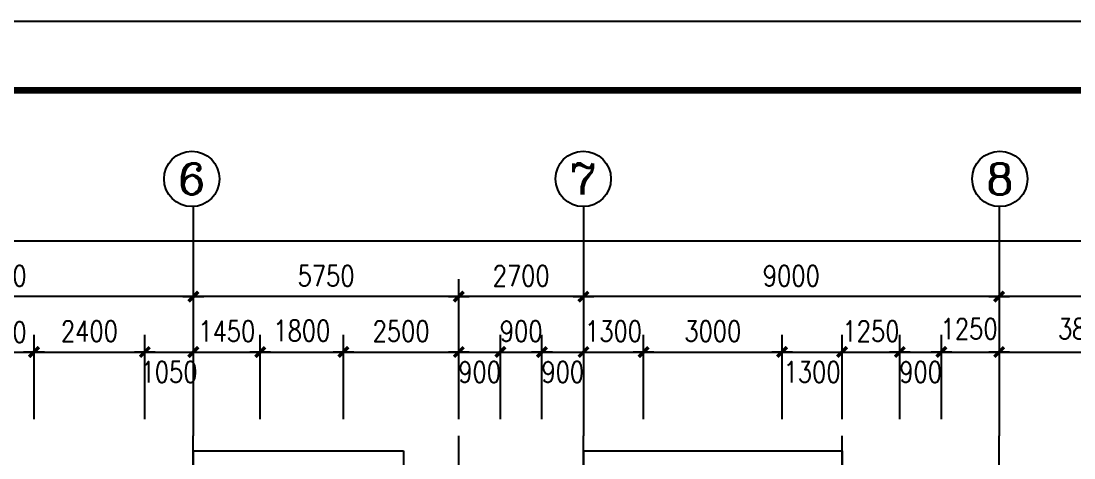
# Model space of a CAD drawing. Extents: x -55219 to 470149, y 494712 to 780039.
# Drawn here: x 1023 to 23823, y 770577 to 780039 of the extents above; entities that cross this region are included whole.
import ezdxf
from ezdxf.enums import TextEntityAlignment as Align

# ---------------------------------------------------------------- set-up
doc = ezdxf.new("R2010")
doc.units = 0
doc.header["$LTSCALE"] = 1500
doc.header["$MEASUREMENT"] = 0
doc.linetypes.add('DOTE', pattern=[2.42, 2, -0.2, 0.02, -0.2])
doc.layers.get('0').update_dxf_attribs({"linetype": 'CONTINUOUS'})
doc.layers.get('DEFPOINTS').update_dxf_attribs({"linetype": 'CONTINUOUS'})
for name, color, linetype in [('AXIS', 3, 'CONTINUOUS'), ('AXIS_TEXT', 7, 'CONTINUOUS'), ('DOTE', 1, 'DOTE'), ('PUB_DIM', 3, 'CONTINUOUS'), ('PUB_TITLE', 4, 'CONTINUOUS'), ('WINDOW', 2, 'CONTINUOUS')]:
    doc.layers.add(name, color=color, linetype=linetype)
doc.styles.add('COMPLEX', font='COMPLEX')
doc.styles.add('DIM_FONT', font='SIMPLEX.shx', dxfattribs={"width": 0.8})
doc.dimstyles.new('AXIS150', dxfattribs={"dimscale": 1.5, "dimtxt": 300, "dimasz": 1, "dimexe": 250, "dimexo": 300, "dimgap": 150, "dimtad": 1, "dimdec": 0, "dimzin": 0, "dimdsep": 46, "dimtxsty": 'DIM_FONT', "dimblk": '_DIMX', "dimcen": 0.09, "dimse1": 1, "dimse2": 1, "dimclrt": 7, "dimadec": 0, "dimazin": 0, "dimtfac": 1, "dimtdec": 0, "dimtix": 1, "dimtmove": 2, "dimatfit": 3, "dimldrblk": '_DIMX', "dimfxl": 1, "dimtolj": 1, "dimtzin": 0, "dimarcsym": 0})
doc.dimstyles.new('DIMA150', dxfattribs={"dimscale": 1.5, "dimtxt": 300, "dimasz": 1, "dimexe": 250, "dimexo": 300, "dimgap": 150, "dimtad": 1, "dimdec": 0, "dimzin": 0, "dimdsep": 46, "dimtxsty": 'DIM_FONT', "dimblk": '_DIMX', "dimcen": 0.09, "dimse1": 1, "dimclrt": 7, "dimadec": 0, "dimazin": 0, "dimtfac": 1, "dimtdec": 0, "dimtix": 1, "dimtmove": 2, "dimatfit": 3, "dimldrblk": '_DIMX', "dimfxl": 1, "dimtolj": 1, "dimtzin": 0, "dimarcsym": 0})
doc.dimstyles.new('DIMB150', dxfattribs={"dimscale": 1.5, "dimtxt": 300, "dimasz": 1, "dimexe": 250, "dimexo": 300, "dimgap": 150, "dimtad": 1, "dimdec": 0, "dimzin": 0, "dimdsep": 46, "dimtxsty": 'DIM_FONT', "dimblk": '_DIMX', "dimcen": 0.09, "dimse2": 1, "dimclrt": 7, "dimadec": 0, "dimazin": 0, "dimtfac": 1, "dimtdec": 0, "dimtix": 1, "dimtmove": 2, "dimatfit": 3, "dimldrblk": '_DIMX', "dimfxl": 1, "dimtolj": 1, "dimtzin": 0, "dimarcsym": 0})
doc.dimstyles.new('DIMN150', dxfattribs={"dimscale": 1.5, "dimtxt": 300, "dimasz": 1, "dimexe": 250, "dimexo": 300, "dimgap": 150, "dimtad": 1, "dimdec": 0, "dimzin": 0, "dimdsep": 46, "dimtxsty": 'DIM_FONT', "dimblk": '_DIMX', "dimcen": 0.09, "dimclrt": 7, "dimadec": 0, "dimazin": 0, "dimtfac": 1, "dimtdec": 0, "dimtix": 1, "dimtmove": 2, "dimatfit": 3, "dimldrblk": '_DIMX', "dimfxl": 1, "dimtolj": 1, "dimtzin": 0, "dimarcsym": 0})

# ---------------------------------------------------------------- blocks, each defined once
blk = doc.blocks.new('_DIMX')
blk.add_line((-150, 0), (150, 0))
at = {"const_width": 50}
blk.add_lwpolyline([(-70, -70), (70, 70)], dxfattribs=at)
blk = doc.blocks.new('*D1202')
at = {"color": 0, "linetype": 'ByBlock'}
for p, q in [((26003, 771503), (26003, 773246)), ((22204, 772871), (26001, 772871))]:
    blk.add_line(p, q, dxfattribs=at)
at = {"layer": 'DEFPOINTS', "color": 0, "linetype": 'ByBlock'}
for p in [(26003, 772871), (22203, 771053), (26003, 771053)]:
    blk.add_point(p, dxfattribs=at)
at = {"color": 0, "linetype": 'ByBlock', "xscale": 1.5, "yscale": 1.5, "zscale": 1.5, "rotation": 180}
blk.add_blockref('_DIMX', (22203, 772871), dxfattribs=at)
at = {"color": 0, "linetype": 'ByBlock', "xscale": 1.5, "yscale": 1.5, "zscale": 1.5}
blk.add_blockref('_DIMX', (26003, 772871), dxfattribs=at)
at = {"color": 7, "linetype": 'ByBlock', "insert": (24093, 773373), "char_height": 450, "attachment_point": 5, "style": 'DIM_FONT'}
blk.add_mtext('\\A1;3800', dxfattribs=at)
blk = doc.blocks.new('*D1177')
at = {"color": 0, "linetype": 'ByBlock'}
for p, q in [((20953, 771419), (20953, 773246)), ((20954, 772871), (22201, 772871))]:
    blk.add_line(p, q, dxfattribs=at)
at = {"layer": 'DEFPOINTS', "color": 0, "linetype": 'ByBlock'}
for p in [(22203, 772871), (20953, 770969), (22203, 770969)]:
    blk.add_point(p, dxfattribs=at)
at = {"color": 0, "linetype": 'ByBlock', "xscale": 1.5, "yscale": 1.5, "zscale": 1.5, "rotation": 180}
blk.add_blockref('_DIMX', (20953, 772871), dxfattribs=at)
at = {"color": 0, "linetype": 'ByBlock', "xscale": 1.5, "yscale": 1.5, "zscale": 1.5}
blk.add_blockref('_DIMX', (22203, 772871), dxfattribs=at)
at = {"color": 7, "linetype": 'ByBlock', "insert": (21554, 773373), "char_height": 450, "attachment_point": 5, "style": 'DIM_FONT'}
blk.add_mtext('\\A1;1250', dxfattribs=at)
blk = doc.blocks.new('*D1176')
at = {"color": 0, "linetype": 'ByBlock'}
for p, q in [((20053, 771419), (20053, 773246)), ((20953, 771419), (20953, 773246)), ((20054, 772871), (20951, 772871))]:
    blk.add_line(p, q, dxfattribs=at)
at = {"layer": 'DEFPOINTS', "color": 0, "linetype": 'ByBlock'}
for p in [(20953, 772871), (20053, 770969), (20953, 770969)]:
    blk.add_point(p, dxfattribs=at)
at = {"color": 0, "linetype": 'ByBlock', "xscale": 1.5, "yscale": 1.5, "zscale": 1.5, "rotation": 180}
blk.add_blockref('_DIMX', (20053, 772871), dxfattribs=at)
at = {"color": 0, "linetype": 'ByBlock', "xscale": 1.5, "yscale": 1.5, "zscale": 1.5}
blk.add_blockref('_DIMX', (20953, 772871), dxfattribs=at)
at = {"color": 7, "linetype": 'ByBlock', "insert": (20503, 772439), "char_height": 450, "attachment_point": 5, "style": 'DIM_FONT'}
blk.add_mtext('\\A1;900', dxfattribs=at)
blk = doc.blocks.new('*D1175')
at = {"color": 0, "linetype": 'ByBlock'}
for p, q in [((18803, 771419), (18803, 773246)), ((20053, 771419), (20053, 773246)), ((18801, 772871), (18800, 772871)), ((18803, 772871), (20053, 772871)), ((20054, 772871), (20056, 772871))]:
    blk.add_line(p, q, dxfattribs=at)
at = {"layer": 'DEFPOINTS', "color": 0, "linetype": 'ByBlock'}
for p in [(20053, 772871), (18803, 770969), (20053, 770969)]:
    blk.add_point(p, dxfattribs=at)
at = {"color": 0, "linetype": 'ByBlock', "xscale": 1.5, "yscale": 1.5, "zscale": 1.5}
blk.add_blockref('_DIMX', (18803, 772871), dxfattribs=at)
at = {"color": 0, "linetype": 'ByBlock', "xscale": 1.5, "yscale": 1.5, "zscale": 1.5, "rotation": 180}
blk.add_blockref('_DIMX', (20053, 772871), dxfattribs=at)
at = {"color": 7, "linetype": 'ByBlock', "insert": (19428, 773321), "char_height": 450, "attachment_point": 5, "style": 'DIM_FONT'}
blk.add_mtext('\\A1;1250', dxfattribs=at)
blk = doc.blocks.new('*D1174')
at = {"color": 0, "linetype": 'ByBlock'}
for p, q in [((17503, 771419), (17503, 773246)), ((18803, 771419), (18803, 773246)), ((17504, 772871), (18801, 772871))]:
    blk.add_line(p, q, dxfattribs=at)
at = {"layer": 'DEFPOINTS', "color": 0, "linetype": 'ByBlock'}
for p in [(18803, 772871), (17503, 770969), (18803, 770969)]:
    blk.add_point(p, dxfattribs=at)
at = {"color": 0, "linetype": 'ByBlock', "xscale": 1.5, "yscale": 1.5, "zscale": 1.5, "rotation": 180}
blk.add_blockref('_DIMX', (17503, 772871), dxfattribs=at)
at = {"color": 0, "linetype": 'ByBlock', "xscale": 1.5, "yscale": 1.5, "zscale": 1.5}
blk.add_blockref('_DIMX', (18803, 772871), dxfattribs=at)
at = {"color": 7, "linetype": 'ByBlock', "insert": (18153, 772439), "char_height": 450, "attachment_point": 5, "style": 'DIM_FONT'}
blk.add_mtext('\\A1;1300', dxfattribs=at)
blk = doc.blocks.new('*D1173')
at = {"color": 0, "linetype": 'ByBlock'}
for p, q in [((14503, 771419), (14503, 773246)), ((17503, 771419), (17503, 773246)), ((14504, 772871), (17501, 772871))]:
    blk.add_line(p, q, dxfattribs=at)
at = {"layer": 'DEFPOINTS', "color": 0, "linetype": 'ByBlock'}
for p in [(17503, 772871), (14503, 770969), (17503, 770969)]:
    blk.add_point(p, dxfattribs=at)
at = {"color": 0, "linetype": 'ByBlock', "xscale": 1.5, "yscale": 1.5, "zscale": 1.5, "rotation": 180}
blk.add_blockref('_DIMX', (14503, 772871), dxfattribs=at)
at = {"color": 0, "linetype": 'ByBlock', "xscale": 1.5, "yscale": 1.5, "zscale": 1.5}
blk.add_blockref('_DIMX', (17503, 772871), dxfattribs=at)
at = {"color": 7, "linetype": 'ByBlock', "insert": (16003, 773321), "char_height": 450, "attachment_point": 5, "style": 'DIM_FONT'}
blk.add_mtext('\\A1;3000', dxfattribs=at)
blk = doc.blocks.new('*D1172')
at = {"color": 0, "linetype": 'ByBlock'}
for p, q in [((14503, 771419), (14503, 773246)), ((13201, 772871), (13200, 772871)), ((13203, 772871), (14503, 772871)), ((14504, 772871), (14506, 772871))]:
    blk.add_line(p, q, dxfattribs=at)
at = {"layer": 'DEFPOINTS', "color": 0, "linetype": 'ByBlock'}
for p in [(14503, 772871), (13203, 770969), (14503, 770969)]:
    blk.add_point(p, dxfattribs=at)
at = {"color": 0, "linetype": 'ByBlock', "xscale": 1.5, "yscale": 1.5, "zscale": 1.5}
blk.add_blockref('_DIMX', (13203, 772871), dxfattribs=at)
at = {"color": 0, "linetype": 'ByBlock', "xscale": 1.5, "yscale": 1.5, "zscale": 1.5, "rotation": 180}
blk.add_blockref('_DIMX', (14503, 772871), dxfattribs=at)
at = {"color": 7, "linetype": 'ByBlock', "insert": (13853, 773321), "char_height": 450, "attachment_point": 5, "style": 'DIM_FONT'}
blk.add_mtext('\\A1;1300', dxfattribs=at)
blk = doc.blocks.new('*D1171')
at = {"color": 0, "linetype": 'ByBlock'}
for p, q in [((12303, 771419), (12303, 773246)), ((12304, 772871), (13201, 772871))]:
    blk.add_line(p, q, dxfattribs=at)
at = {"layer": 'DEFPOINTS', "color": 0, "linetype": 'ByBlock'}
for p in [(13203, 772871), (12303, 770969), (13203, 770969)]:
    blk.add_point(p, dxfattribs=at)
at = {"color": 0, "linetype": 'ByBlock', "xscale": 1.5, "yscale": 1.5, "zscale": 1.5, "rotation": 180}
blk.add_blockref('_DIMX', (12303, 772871), dxfattribs=at)
at = {"color": 0, "linetype": 'ByBlock', "xscale": 1.5, "yscale": 1.5, "zscale": 1.5}
blk.add_blockref('_DIMX', (13203, 772871), dxfattribs=at)
at = {"color": 7, "linetype": 'ByBlock', "insert": (12753, 772439), "char_height": 450, "attachment_point": 5, "style": 'DIM_FONT'}
blk.add_mtext('\\A1;900', dxfattribs=at)
blk = doc.blocks.new('*D1170')
at = {"color": 0, "linetype": 'ByBlock'}
for p, q in [((11403, 771419), (11403, 773246)), ((12303, 771419), (12303, 773246)), ((11401, 772871), (11400, 772871)), ((11403, 772871), (12303, 772871)), ((12304, 772871), (12306, 772871))]:
    blk.add_line(p, q, dxfattribs=at)
at = {"layer": 'DEFPOINTS', "color": 0, "linetype": 'ByBlock'}
for p in [(12303, 772871), (11403, 770969), (12303, 770969)]:
    blk.add_point(p, dxfattribs=at)
at = {"color": 0, "linetype": 'ByBlock', "xscale": 1.5, "yscale": 1.5, "zscale": 1.5}
blk.add_blockref('_DIMX', (11403, 772871), dxfattribs=at)
at = {"color": 0, "linetype": 'ByBlock', "xscale": 1.5, "yscale": 1.5, "zscale": 1.5, "rotation": 180}
blk.add_blockref('_DIMX', (12303, 772871), dxfattribs=at)
at = {"color": 7, "linetype": 'ByBlock', "insert": (11853, 773321), "char_height": 450, "attachment_point": 5, "style": 'DIM_FONT'}
blk.add_mtext('\\A1;900', dxfattribs=at)
blk = doc.blocks.new('*D1169')
at = {"color": 0, "linetype": 'ByBlock'}
for p, q in [((10503, 771419), (10503, 773246)), ((11403, 771419), (11403, 773246)), ((10504, 772871), (11401, 772871))]:
    blk.add_line(p, q, dxfattribs=at)
at = {"layer": 'DEFPOINTS', "color": 0, "linetype": 'ByBlock'}
for p in [(11403, 772871), (10503, 770969), (11403, 770969)]:
    blk.add_point(p, dxfattribs=at)
at = {"color": 0, "linetype": 'ByBlock', "xscale": 1.5, "yscale": 1.5, "zscale": 1.5, "rotation": 180}
blk.add_blockref('_DIMX', (10503, 772871), dxfattribs=at)
at = {"color": 0, "linetype": 'ByBlock', "xscale": 1.5, "yscale": 1.5, "zscale": 1.5}
blk.add_blockref('_DIMX', (11403, 772871), dxfattribs=at)
at = {"color": 7, "linetype": 'ByBlock', "insert": (10953, 772439), "char_height": 450, "attachment_point": 5, "style": 'DIM_FONT'}
blk.add_mtext('\\A1;900', dxfattribs=at)
blk = doc.blocks.new('*D1168')
at = {"color": 0, "linetype": 'ByBlock'}
for p, q in [((8003, 771419), (8003, 773246)), ((10503, 771419), (10503, 773246)), ((8004, 772871), (10501, 772871))]:
    blk.add_line(p, q, dxfattribs=at)
at = {"layer": 'DEFPOINTS', "color": 0, "linetype": 'ByBlock'}
for p in [(10503, 772871), (8003, 770969), (10503, 770969)]:
    blk.add_point(p, dxfattribs=at)
at = {"color": 0, "linetype": 'ByBlock', "xscale": 1.5, "yscale": 1.5, "zscale": 1.5, "rotation": 180}
blk.add_blockref('_DIMX', (8003, 772871), dxfattribs=at)
at = {"color": 0, "linetype": 'ByBlock', "xscale": 1.5, "yscale": 1.5, "zscale": 1.5}
blk.add_blockref('_DIMX', (10503, 772871), dxfattribs=at)
at = {"color": 7, "linetype": 'ByBlock', "insert": (9253, 773321), "char_height": 450, "attachment_point": 5, "style": 'DIM_FONT'}
blk.add_mtext('\\A1;2500', dxfattribs=at)
blk = doc.blocks.new('*D1167')
at = {"color": 0, "linetype": 'ByBlock'}
for p, q in [((6203, 771419), (6203, 773246)), ((8003, 771419), (8003, 773246)), ((6204, 772871), (8001, 772871))]:
    blk.add_line(p, q, dxfattribs=at)
at = {"layer": 'DEFPOINTS', "color": 0, "linetype": 'ByBlock'}
for p in [(8003, 772871), (6203, 770969), (8003, 770969)]:
    blk.add_point(p, dxfattribs=at)
at = {"color": 0, "linetype": 'ByBlock', "xscale": 1.5, "yscale": 1.5, "zscale": 1.5, "rotation": 180}
blk.add_blockref('_DIMX', (6203, 772871), dxfattribs=at)
at = {"color": 0, "linetype": 'ByBlock', "xscale": 1.5, "yscale": 1.5, "zscale": 1.5}
blk.add_blockref('_DIMX', (8003, 772871), dxfattribs=at)
at = {"color": 7, "linetype": 'ByBlock', "insert": (7103, 773332), "char_height": 450, "attachment_point": 5, "style": 'DIM_FONT'}
blk.add_mtext('\\A1;1800', dxfattribs=at)
blk = doc.blocks.new('*D1166')
at = {"color": 0, "linetype": 'ByBlock'}
for p, q in [((6203, 771419), (6203, 773246)), ((4751, 772871), (4750, 772871)), ((4753, 772871), (6203, 772871)), ((6204, 772871), (6206, 772871))]:
    blk.add_line(p, q, dxfattribs=at)
at = {"layer": 'DEFPOINTS', "color": 0, "linetype": 'ByBlock'}
for p in [(6203, 772871), (4753, 770969), (6203, 770969)]:
    blk.add_point(p, dxfattribs=at)
at = {"color": 0, "linetype": 'ByBlock', "xscale": 1.5, "yscale": 1.5, "zscale": 1.5}
blk.add_blockref('_DIMX', (4753, 772871), dxfattribs=at)
at = {"color": 0, "linetype": 'ByBlock', "xscale": 1.5, "yscale": 1.5, "zscale": 1.5, "rotation": 180}
blk.add_blockref('_DIMX', (6203, 772871), dxfattribs=at)
at = {"color": 7, "linetype": 'ByBlock', "insert": (5478, 773321), "char_height": 450, "attachment_point": 5, "style": 'DIM_FONT'}
blk.add_mtext('\\A1;1450', dxfattribs=at)
blk = doc.blocks.new('*D1165')
at = {"color": 0, "linetype": 'ByBlock'}
for p, q in [((3703, 771419), (3703, 773246)), ((3704, 772871), (4751, 772871))]:
    blk.add_line(p, q, dxfattribs=at)
at = {"layer": 'DEFPOINTS', "color": 0, "linetype": 'ByBlock'}
for p in [(4753, 772871), (3703, 770969), (4753, 770969)]:
    blk.add_point(p, dxfattribs=at)
at = {"color": 0, "linetype": 'ByBlock', "xscale": 1.5, "yscale": 1.5, "zscale": 1.5, "rotation": 180}
blk.add_blockref('_DIMX', (3703, 772871), dxfattribs=at)
at = {"color": 0, "linetype": 'ByBlock', "xscale": 1.5, "yscale": 1.5, "zscale": 1.5}
blk.add_blockref('_DIMX', (4753, 772871), dxfattribs=at)
at = {"color": 7, "linetype": 'ByBlock', "insert": (4228, 772439), "char_height": 450, "attachment_point": 5, "style": 'DIM_FONT'}
blk.add_mtext('\\A1;1050', dxfattribs=at)
blk = doc.blocks.new('*D1164')
at = {"color": 0, "linetype": 'ByBlock'}
for p, q in [((1303, 771419), (1303, 773246)), ((3703, 771419), (3703, 773246)), ((1304, 772871), (3701, 772871))]:
    blk.add_line(p, q, dxfattribs=at)
at = {"layer": 'DEFPOINTS', "color": 0, "linetype": 'ByBlock'}
for p in [(3703, 772871), (1303, 770969), (3703, 770969)]:
    blk.add_point(p, dxfattribs=at)
at = {"color": 0, "linetype": 'ByBlock', "xscale": 1.5, "yscale": 1.5, "zscale": 1.5, "rotation": 180}
blk.add_blockref('_DIMX', (1303, 772871), dxfattribs=at)
at = {"color": 0, "linetype": 'ByBlock', "xscale": 1.5, "yscale": 1.5, "zscale": 1.5}
blk.add_blockref('_DIMX', (3703, 772871), dxfattribs=at)
at = {"color": 7, "linetype": 'ByBlock', "insert": (2503, 773321), "char_height": 450, "attachment_point": 5, "style": 'DIM_FONT'}
blk.add_mtext('\\A1;2400', dxfattribs=at)
blk = doc.blocks.new('*D1163')
at = {"color": 0, "linetype": 'ByBlock'}
for p, q in [((-247, 771419), (-247, 773246)), ((1303, 771419), (1303, 773246)), ((-246, 772871), (1301, 772871))]:
    blk.add_line(p, q, dxfattribs=at)
at = {"layer": 'DEFPOINTS', "color": 0, "linetype": 'ByBlock'}
for p in [(1303, 772871), (-247, 770969), (1303, 770969)]:
    blk.add_point(p, dxfattribs=at)
at = {"color": 0, "linetype": 'ByBlock', "xscale": 1.5, "yscale": 1.5, "zscale": 1.5, "rotation": 180}
blk.add_blockref('_DIMX', (-247, 772871), dxfattribs=at)
at = {"color": 0, "linetype": 'ByBlock', "xscale": 1.5, "yscale": 1.5, "zscale": 1.5}
blk.add_blockref('_DIMX', (1303, 772871), dxfattribs=at)
at = {"color": 7, "linetype": 'ByBlock', "insert": (528, 773301), "char_height": 450, "attachment_point": 5, "style": 'DIM_FONT'}
blk.add_mtext('\\A1;1550', dxfattribs=at)
blk = doc.blocks.new('*D1034')
at = {"color": 0, "linetype": 'ByBlock'}
for p, q in [((10503, 772797), (10503, 774446)), ((10501, 774071), (4754, 774071))]:
    blk.add_line(p, q, dxfattribs=at)
at = {"layer": 'DEFPOINTS', "color": 0, "linetype": 'ByBlock'}
for p in [(4753, 774071), (4753, 772347), (10503, 772347)]:
    blk.add_point(p, dxfattribs=at)
at = {"color": 0, "linetype": 'ByBlock', "xscale": 1.5, "yscale": 1.5, "zscale": 1.5, "rotation": 180}
blk.add_blockref('_DIMX', (4753, 774071), dxfattribs=at)
at = {"color": 0, "linetype": 'ByBlock', "xscale": 1.5, "yscale": 1.5, "zscale": 1.5}
blk.add_blockref('_DIMX', (10503, 774071), dxfattribs=at)
at = {"color": 7, "linetype": 'ByBlock', "insert": (7628, 774521), "char_height": 450, "attachment_point": 5, "style": 'DIM_FONT'}
blk.add_mtext('\\A1;5750', dxfattribs=at)
blk = doc.blocks.new('_AXISO')
blk.add_circle((0, 0), 0.5)
at = {"layer": 'AXIS_TEXT', "style": 'COMPLEX', "width": 1.041667}
blk.add_attdef('A', text='', height=0.56, dxfattribs=at).set_placement((-0.25, -0.28), (0.25, -0.28), align=Align.FIT)
blk = doc.blocks.new('*D952')
at = {"color": 0, "linetype": 'ByBlock'}
for p, q in [((-38896, 775346), (-38896, 774896)), ((33603, 775271), (-38894, 775271)), ((33604, 775346), (33604, 774896))]:
    blk.add_line(p, q, dxfattribs=at)
at = {"layer": 'DEFPOINTS', "color": 0, "linetype": 'ByBlock'}
for p in [(-38896, 775796), (33604, 775796), (-38896, 775271)]:
    blk.add_point(p, dxfattribs=at)
at = {"color": 0, "linetype": 'ByBlock', "xscale": 1.5, "yscale": 1.5, "zscale": 1.5, "rotation": 180}
blk.add_blockref('_DIMX', (-38896, 775271), dxfattribs=at)
at = {"color": 0, "linetype": 'ByBlock', "xscale": 1.5, "yscale": 1.5, "zscale": 1.5}
blk.add_blockref('_DIMX', (33604, 775271), dxfattribs=at)
at = {"color": 7, "linetype": 'ByBlock', "insert": (-2646, 775721), "char_height": 450, "attachment_point": 5, "style": 'DIM_FONT'}
blk.add_mtext('\\A1;72500', dxfattribs=at)
blk = doc.blocks.new('*D949')
at = {"color": 0, "linetype": 'ByBlock'}
blk.add_line((4751, 774071), (-3696, 774071), dxfattribs=at)
at = {"layer": 'DEFPOINTS', "color": 0, "linetype": 'ByBlock'}
for p in [(-3697, 774071), (-3697, 771056), (4753, 771056)]:
    blk.add_point(p, dxfattribs=at)
at = {"color": 0, "linetype": 'ByBlock', "xscale": 1.5, "yscale": 1.5, "zscale": 1.5, "rotation": 180}
blk.add_blockref('_DIMX', (-3697, 774071), dxfattribs=at)
at = {"color": 0, "linetype": 'ByBlock', "xscale": 1.5, "yscale": 1.5, "zscale": 1.5}
blk.add_blockref('_DIMX', (4753, 774071), dxfattribs=at)
at = {"color": 7, "linetype": 'ByBlock', "insert": (528, 774521), "char_height": 450, "attachment_point": 5, "style": 'DIM_FONT'}
blk.add_mtext('\\A1;8450', dxfattribs=at)
blk = doc.blocks.new('*D948')
at = {"color": 0, "linetype": 'ByBlock'}
for p, q in [((10503, 772797), (10503, 774446)), ((13201, 774071), (10504, 774071))]:
    blk.add_line(p, q, dxfattribs=at)
at = {"layer": 'DEFPOINTS', "color": 0, "linetype": 'ByBlock'}
for p in [(10503, 774071), (10503, 772347), (13203, 772347)]:
    blk.add_point(p, dxfattribs=at)
at = {"color": 0, "linetype": 'ByBlock', "xscale": 1.5, "yscale": 1.5, "zscale": 1.5, "rotation": 180}
blk.add_blockref('_DIMX', (10503, 774071), dxfattribs=at)
at = {"color": 0, "linetype": 'ByBlock', "xscale": 1.5, "yscale": 1.5, "zscale": 1.5}
blk.add_blockref('_DIMX', (13203, 774071), dxfattribs=at)
at = {"color": 7, "linetype": 'ByBlock', "insert": (11853, 774521), "char_height": 450, "attachment_point": 5, "style": 'DIM_FONT'}
blk.add_mtext('\\A1;2700', dxfattribs=at)
blk = doc.blocks.new('*D947')
at = {"color": 0, "linetype": 'ByBlock'}
blk.add_line((22201, 774071), (13204, 774071), dxfattribs=at)
at = {"layer": 'DEFPOINTS', "color": 0, "linetype": 'ByBlock'}
for p in [(13203, 774071), (13203, 771056), (22203, 771056)]:
    blk.add_point(p, dxfattribs=at)
at = {"color": 0, "linetype": 'ByBlock', "xscale": 1.5, "yscale": 1.5, "zscale": 1.5, "rotation": 180}
blk.add_blockref('_DIMX', (13203, 774071), dxfattribs=at)
at = {"color": 0, "linetype": 'ByBlock', "xscale": 1.5, "yscale": 1.5, "zscale": 1.5}
blk.add_blockref('_DIMX', (22203, 774071), dxfattribs=at)
at = {"color": 7, "linetype": 'ByBlock', "insert": (17703, 774521), "char_height": 450, "attachment_point": 5, "style": 'DIM_FONT'}
blk.add_mtext('\\A1;9000', dxfattribs=at)
blk = doc.blocks.new('*D946')
at = {"color": 0, "linetype": 'ByBlock'}
blk.add_line((31201, 774071), (22204, 774071), dxfattribs=at)
at = {"layer": 'DEFPOINTS', "color": 0, "linetype": 'ByBlock'}
for p in [(22203, 774071), (22203, 771056), (31203, 771056)]:
    blk.add_point(p, dxfattribs=at)
at = {"color": 0, "linetype": 'ByBlock', "xscale": 1.5, "yscale": 1.5, "zscale": 1.5, "rotation": 180}
blk.add_blockref('_DIMX', (22203, 774071), dxfattribs=at)
at = {"color": 0, "linetype": 'ByBlock', "xscale": 1.5, "yscale": 1.5, "zscale": 1.5}
blk.add_blockref('_DIMX', (31203, 774071), dxfattribs=at)
at = {"color": 7, "linetype": 'ByBlock', "insert": (26703, 774521), "char_height": 450, "attachment_point": 5, "style": 'DIM_FONT'}
blk.add_mtext('\\A1;9000', dxfattribs=at)

msp = doc.modelspace()

# ---------------------------------------------------------------- linework, layer by layer
at = {"layer": 'AXIS'}
for p, q in [((4752.8, 776021.1), (4752.8, 771056.2)), ((13202.8, 776021.1), (13202.8, 771056.2)), ((22202.8, 776021.1), (22202.8, 771056.2))]:
    msp.add_line(p, q, dxfattribs=at)
at = {"layer": 'DOTE'}
for p, q in [((4752.8, 700819.4), (4752.8, 771056.2)), ((10502.8, 759281.4), (10502.8, 771056.2)), ((13202.8, 700819.4), (13202.8, 771056.2)), ((18802.8, 759231.4), (18802.8, 771056.2)), ((22202.8, 700819.4), (22202.8, 771056.2))]:
    msp.add_line(p, q, dxfattribs=at)
at = {"layer": 'PUB_TITLE'}
msp.add_lwpolyline([(-55219.4, 690938.8), (-55219.4, 780038.8), (70930.6, 780038.8), (70930.6, 690938.8)], close=True, dxfattribs=at)
at = {"layer": 'PUB_TITLE', "const_width": 150}
msp.add_lwpolyline([(-51469.4, 692438.8), (69430.6, 692438.8), (69430.6, 778538.8), (-51469.4, 778538.8)], close=True, dxfattribs=at)
at = {"layer": 'WINDOW'}
for p, q in [((4752.8, 770731.6), (4752.8, 768631.4)), ((4752.8, 770731.6), (9302.8, 770731.6)), ((9302.8, 770731.6), (9302.8, 768631.4)), ((13202.8, 770731.6), (13202.8, 768631.4)), ((13202.8, 770731.6), (18802.8, 770731.6)), ((18802.8, 770731.6), (18802.8, 768631.4))]:
    msp.add_line(p, q, dxfattribs=at)

# ---------------------------------------------------------------- block references
at = {"layer": 'AXIS'}
ref = msp.add_blockref('_AXISO', (4719.8, 776619.7), dxfattribs=dict(at, xscale=1200, yscale=1200, zscale=1200))
ref.add_attrib('A', '6', dxfattribs={"layer": 'AXIS_TEXT', "height": 672, "style": 'COMPLEX', "width": 1.339286}).set_placement((4419.8, 776283.7), (5019.8, 776283.7), align=Align.FIT)
ref = msp.add_blockref('_AXISO', (13197.1, 776621), dxfattribs=dict(at, xscale=1200, yscale=1200, zscale=1200))
ref.add_attrib('A', '7', dxfattribs={"layer": 'AXIS_TEXT', "height": 672, "style": 'COMPLEX', "width": 1.339286}).set_placement((12897.1, 776285), (13497.1, 776285), align=Align.FIT)
ref = msp.add_blockref('_AXISO', (22218.2, 776620.8), dxfattribs=dict(at, xscale=1200, yscale=1200, zscale=1200))
ref.add_attrib('A', '8', dxfattribs={"layer": 'AXIS_TEXT', "height": 672, "style": 'COMPLEX', "width": 1.339286}).set_placement((21918.2, 776284.8), (22518.2, 776284.8), align=Align.FIT)

# ---------------------------------------------------------------- dimensions: what is measured, and where the dimension line sits
for base, p1, p2, dimstyle, picture, middle in [((-3697.2, 774071.1), (4752.8, 771056.2), (-3697.2, 771056.2), 'AXIS150', '*D949', (527.8, 774521.1)), ((4752.8, 774071.1), (10502.8, 772346.5), (4752.8, 772346.5), 'DIMB150', '*D1034', (7627.8, 774521.1)), ((10502.8, 774071.1), (13202.8, 772346.5), (10502.8, 772346.5), 'DIMA150', '*D948', (11852.8, 774521.1)), ((13202.8, 774071.1), (22202.8, 771056.2), (13202.8, 771056.2), 'AXIS150', '*D947', (17702.8, 774521.1))]:
    dim = msp.add_linear_dim(base=base, p1=p1, p2=p2, dimstyle=dimstyle, dxfattribs=at)
    dim.commit()
    dim.dimension.update_dxf_attribs({"geometry": picture, "text_midpoint": middle})
dim = msp.add_aligned_dim(p1=(31202.8, 771056.2), p2=(22202.8, 771056.2), distance=-3014.9, dimstyle='AXIS150', dxfattribs=at)
dim.commit()
dim.dimension.update_dxf_attribs({"geometry": '*D946', "text_midpoint": (26702.8, 774521.1)})
at = {"layer": 'PUB_DIM'}
for p1, p2, distance, dimstyle, picture, middle in [((33604, 775795.6), (-38895.7, 775795.6), 524.5, 'DIMN150', '*D952', (-2645.8, 775721.1)), ((1302.8, 770968.9), (3702.8, 770968.9), 1902.1, 'DIMN150', '*D1164', (2502.8, 773321.1)), ((4752.8, 770968.9), (6202.8, 770968.9), 1902.1, 'DIMA150', '*D1166', (5477.8, 773321.1)), ((8002.8, 770968.9), (10502.8, 770968.9), 1902.1, 'DIMN150', '*D1168', (9252.8, 773321.1)), ((11402.8, 770968.9), (12302.8, 770968.9), 1902.1, 'DIMN150', '*D1170', (11852.8, 773321.1)), ((13202.8, 770968.9), (14502.8, 770968.9), 1902.1, 'DIMA150', '*D1172', (13852.8, 773321.1)), ((14502.8, 770968.9), (17502.8, 770968.9), 1902.1, 'DIMN150', '*D1173', (16002.8, 773321.1)), ((18802.8, 770968.9), (20052.8, 770968.9), 1902.1, 'DIMN150', '*D1175', (19427.8, 773321.1))]:
    dim = msp.add_aligned_dim(p1=p1, p2=p2, distance=distance, dimstyle=dimstyle, dxfattribs=at)
    dim.commit()
    dim.dimension.update_dxf_attribs({"geometry": picture, "text_midpoint": middle})
for base, p1, p2, dimstyle, picture, middle in [((22202.8, 772871.1), (20952.8, 770968.9), (22202.8, 770968.9), 'DIMB150', '*D1177', (21554.4, 773372.5)), ((26002.8, 772871.1), (22202.8, 771052.6), (26002.8, 771052.6), 'DIMA150', '*D1202', (24093.4, 773372.5)), ((1302.8, 772871.1), (-247.2, 770968.9), (1302.8, 770968.9), 'DIMN150', '*D1163', (527.8, 773301.4)), ((8002.8, 772871.1), (6202.8, 770968.9), (8002.8, 770968.9), 'DIMN150', '*D1167', (7102.8, 773332.5)), ((4752.8, 772871.1), (3702.8, 770968.9), (4752.8, 770968.9), 'DIMB150', '*D1165', (4227.8, 772439.1)), ((11402.8, 772871.1), (10502.8, 770968.9), (11402.8, 770968.9), 'DIMN150', '*D1169', (10952.8, 772439.1)), ((13202.8, 772871.1), (12302.8, 770968.9), (13202.8, 770968.9), 'DIMB150', '*D1171', (12752.8, 772439.1)), ((18802.8, 772871.1), (17502.8, 770968.9), (18802.8, 770968.9), 'DIMN150', '*D1174', (18152.8, 772439.1)), ((20952.8, 772871.1), (20052.8, 770968.9), (20952.8, 770968.9), 'DIMN150', '*D1176', (20502.8, 772439.1))]:
    dim = msp.add_linear_dim(base=base, p1=p1, p2=p2, angle=0, dimstyle=dimstyle, dxfattribs=at)
    dim.commit()
    dim.dimension.update_dxf_attribs({"geometry": picture, "text_midpoint": middle, "dimtype": 161})

doc.saveas('drawing.dxf')
